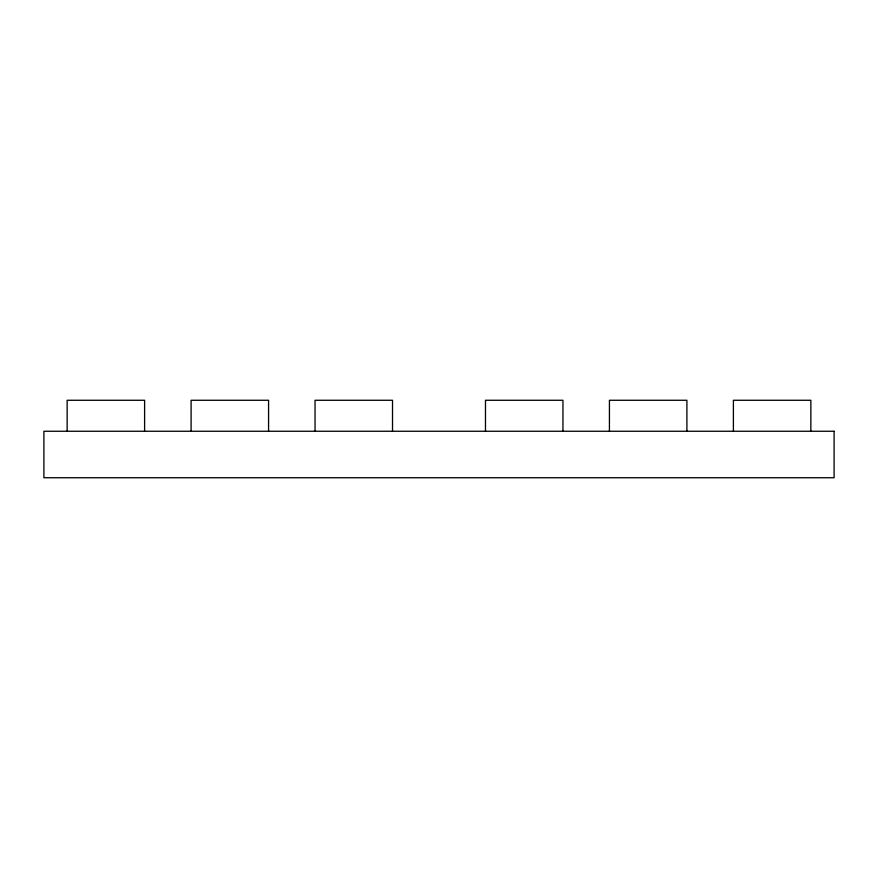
<?xml version="1.0" encoding="UTF-8"?>
<svg xmlns="http://www.w3.org/2000/svg" width="878" height="878" viewBox="0 0 878 878"><rect width="100%" height="100%" fill="white"/><g stroke="black" fill="none" stroke-linecap="round" stroke-linejoin="round"><path stroke-width="1.32" d="M810.855 431.252L810.855 400.269L733.393 400.269L733.393 431.252M686.903 431.252L686.903 400.269L609.431 400.269L609.431 431.252M562.952 431.252L562.952 400.269L485.479 400.269L485.479 431.252M392.521 431.252L392.521 400.269L315.048 400.269L315.048 431.252M268.569 431.252L268.569 400.269L191.097 400.269L191.097 431.252M144.607 431.252L144.607 400.269L67.145 400.269L67.145 431.252M834.1 431.252L43.9 431.252L43.9 477.731L834.1 477.731L834.1 431.252"/></g></svg>
